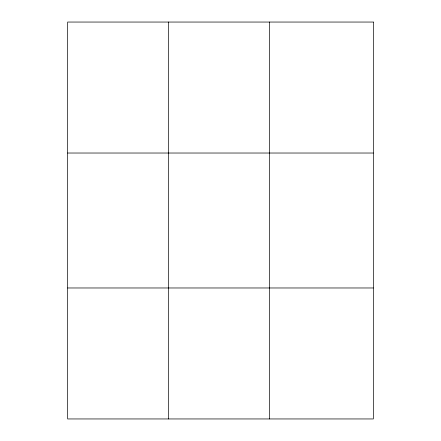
<?xml version="1.0" encoding="UTF-8"?>
<svg xmlns="http://www.w3.org/2000/svg" width="441" height="441" viewBox="0 0 441 441"><rect width="100%" height="100%" fill="white"/><g stroke="black" fill="none" stroke-linecap="round" stroke-linejoin="round"><path stroke-width="0.66" d="M168.534 22.05L168.534 418.95M269.412 22.05L269.412 418.95M67.649 153.027L373.351 153.027M67.649 287.973L373.351 287.973M373.351 22.05L373.351 418.95L67.649 418.95L67.649 22.05L373.351 22.05"/></g></svg>
